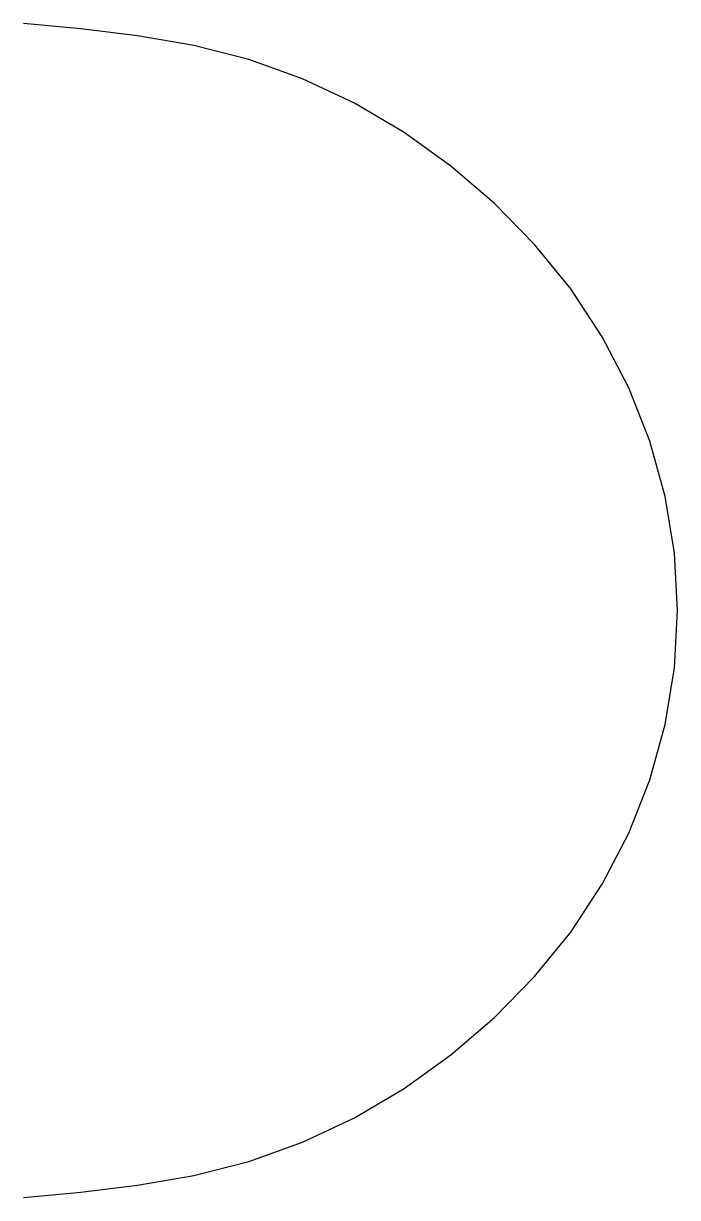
# Model space of a CAD drawing. Extents: x 56 to 112, y 104 to 205.
import ezdxf

# ---------------------------------------------------------------- set-up
doc = ezdxf.new("R2010")
doc.units = 0

msp = doc.modelspace()

# ---------------------------------------------------------------- linework, layer by layer
at = {"layer": 'Layer_1', "color": 0}
msp.add_lwpolyline([(55.63, 103.57), (60.59, 104.04), (65.51, 104.63), (70.38, 105.47), (75.15, 106.68), (79.79, 108.36), (84.28, 110.48), (88.57, 113.02), (92.62, 115.91), (96.41, 119.15), (99.88, 122.69), (103, 126.55), (105.72, 130.69), (108.02, 135.1), (109.85, 139.72), (111.18, 144.51), (111.98, 149.42), (112.25, 154.38), (111.98, 159.34), (111.18, 164.25), (109.85, 169.04), (108.02, 173.66), (105.72, 178.07), (103, 182.21), (99.88, 186.06), (96.41, 189.61), (92.62, 192.84), (88.57, 195.74), (84.28, 198.28), (79.79, 200.4), (75.15, 202.08), (70.38, 203.29), (65.51, 204.13), (60.59, 204.72), (55.63, 205.19)], dxfattribs=at)

doc.saveas('drawing.dxf')
